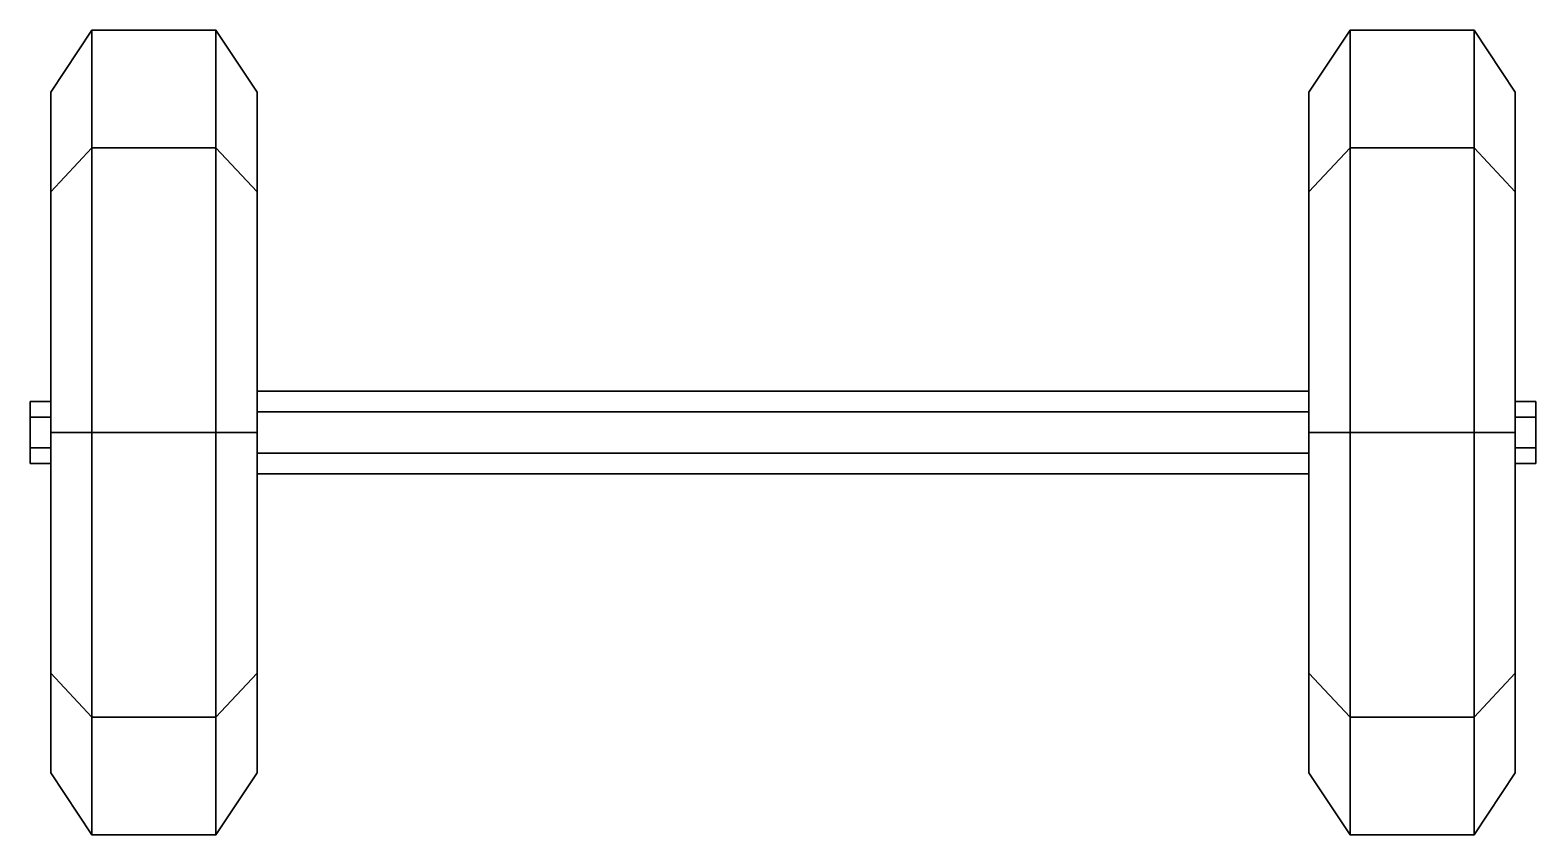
# Model space of a CAD drawing. Extents: x -0.73 to 0.73, y -0.39 to 0.39.
import ezdxf

# ---------------------------------------------------------------- set-up
doc = ezdxf.new("R2010")
doc.units = 0
doc.layers.add('WHEELS', color=2, linetype='CONTINUOUS')

msp = doc.modelspace()

# ---------------------------------------------------------------- linework, layer by layer
at = {"layer": 'WHEELS'}
for points in [[(-0.71, 0.33), (-0.71, 0.2333, 0.2333), (-0.67, 0.2758, 0.2758), (-0.67, 0.39)], [(-0.71, 0.2333, -0.2333), (-0.71, 0.33), (-0.67, 0.39), (-0.67, 0.2758, -0.2758)], [(-0.67, 0.39), (-0.67, 0.2758, 0.2758), (-0.55, 0.2758, 0.2758), (-0.55, 0.39)], [(-0.67, 0.2758, -0.2758), (-0.67, 0.39), (-0.55, 0.39), (-0.55, 0.2758, -0.2758)], [(-0.51, 0.2333, 0.2333), (-0.51, 0.33), (-0.55, 0.39), (-0.55, 0.2758, 0.2758)], [(-0.51, 0.33), (-0.51, 0.2333, -0.2333), (-0.55, 0.2758, -0.2758), (-0.55, 0.39)], [(0.51, 0.2333, -0.2333), (0.51, 0.33), (0.55, 0.39), (0.55, 0.2758, -0.2758)], [(0.51, 0.33), (0.51, 0.2333, 0.2333), (0.55, 0.2758, 0.2758), (0.55, 0.39)], [(0.67, 0.2758, 0.2758), (0.67, 0.39), (0.55, 0.39), (0.55, 0.2758, 0.2758)], [(0.67, 0.39), (0.67, 0.2758, -0.2758), (0.55, 0.2758, -0.2758), (0.55, 0.39)], [(0.71, 0.2333, 0.2333), (0.71, 0.33), (0.67, 0.39), (0.67, 0.2758, 0.2758)], [(0.71, 0.33), (0.71, 0.2333, -0.2333), (0.67, 0.2758, -0.2758), (0.67, 0.39)], [(-0.71, -0.33), (-0.71, 0.2333, 0.2333), (-0.71, 0.33), (-0.71, -0.2333, -0.2333)], [(-0.71, -0.2333, -0.2333), (-0.71, 0.33), (-0.71, 0.2333, -0.2333), (-0.71, 0, -0.33)], [(-0.51, 0.2333, 0.2333), (-0.51, -0.33), (-0.51, -0.2333, -0.2333), (-0.51, 0.33)], [(-0.51, 0.33), (-0.51, -0.2333, -0.2333), (-0.51, 0, -0.33), (-0.51, 0.2333, -0.2333)], [(0.51, 0.33), (0.51, -0.2333, 0.2333), (0.51, 0, 0.33), (0.51, 0.2333, 0.2333)], [(0.51, 0.2333, -0.2333), (0.51, -0.33), (0.51, -0.2333, 0.2333), (0.51, 0.33)], [(0.71, -0.2333, 0.2333), (0.71, 0.33), (0.71, 0.2333, 0.2333), (0.71, 0, 0.33)], [(0.71, -0.33), (0.71, 0.2333, -0.2333), (0.71, 0.33), (0.71, -0.2333, 0.2333)], [(-0.71, 0, -0.33), (-0.71, 0.2333, -0.2333), (-0.67, 0.2758, -0.2758), (-0.67, 0, -0.39)], [(-0.71, 0.2333, 0.2333), (-0.71, 0, 0.33), (-0.67, 0, 0.39), (-0.67, 0.2758, 0.2758)], [(-0.67, 0, -0.39), (-0.67, 0.2758, -0.2758), (-0.55, 0.2758, -0.2758), (-0.55, 0, -0.39)], [(-0.67, 0.2758, 0.2758), (-0.67, 0, 0.39), (-0.55, 0, 0.39), (-0.55, 0.2758, 0.2758)], [(-0.51, 0.2333, -0.2333), (-0.51, 0, -0.33), (-0.55, 0, -0.39), (-0.55, 0.2758, -0.2758)], [(-0.51, 0, 0.33), (-0.51, 0.2333, 0.2333), (-0.55, 0.2758, 0.2758), (-0.55, 0, 0.39)], [(0.51, 0, -0.33), (0.51, 0.2333, -0.2333), (0.55, 0.2758, -0.2758), (0.55, 0, -0.39)], [(0.51, 0.2333, 0.2333), (0.51, 0, 0.33), (0.55, 0, 0.39), (0.55, 0.2758, 0.2758)], [(0.67, 0, 0.39), (0.67, 0.2758, 0.2758), (0.55, 0.2758, 0.2758), (0.55, 0, 0.39)], [(0.67, 0.2758, -0.2758), (0.67, 0, -0.39), (0.55, 0, -0.39), (0.55, 0.2758, -0.2758)], [(0.71, 0, 0.33), (0.71, 0.2333, 0.2333), (0.67, 0.2758, 0.2758), (0.67, 0, 0.39)], [(0.71, 0.2333, -0.2333), (0.71, 0, -0.33), (0.67, 0, -0.39), (0.67, 0.2758, -0.2758)], [(-0.71, -0.2333, 0.2333), (-0.71, 0, 0.33), (-0.71, 0.2333, 0.2333), (-0.71, -0.33)], [(-0.51, 0, 0.33), (-0.51, -0.2333, 0.2333), (-0.51, -0.33), (-0.51, 0.2333, 0.2333)], [(0.51, 0, -0.33), (0.51, -0.2333, -0.2333), (0.51, -0.33), (0.51, 0.2333, -0.2333)], [(0.71, -0.2333, -0.2333), (0.71, 0, -0.33), (0.71, 0.2333, -0.2333), (0.71, -0.33)], [(-0.73, -0.015, 0.026), (-0.73, 0.015, 0.026), (-0.73, 0.03), (-0.73, -0.03)], [(-0.73, -0.03), (-0.73, 0.03), (-0.73, 0.015, -0.026), (-0.73, -0.015, -0.026)], [(-0.73, 0.03), (-0.73, 0.015, 0.026), (-0.71, 0.015, 0.026), (-0.71, 0.03)], [(-0.73, 0.015, -0.026), (-0.73, 0.03), (-0.71, 0.03), (-0.71, 0.015, -0.026)], [(0.51, 0.02, 0.0346), (0.51, 0.04), (-0.51, 0.04), (-0.51, 0.02, 0.0346)], [(0.51, 0.04), (0.51, 0.02, -0.0346), (-0.51, 0.02, -0.0346), (-0.51, 0.04)], [(0.73, 0.015, 0.026), (0.73, 0.03), (0.71, 0.03), (0.71, 0.015, 0.026)], [(0.73, 0.03), (0.73, 0.015, -0.026), (0.71, 0.015, -0.026), (0.71, 0.03)], [(0.73, -0.03), (0.73, 0.03), (0.73, 0.015, 0.026), (0.73, -0.015, 0.026)], [(0.73, -0.015, -0.026), (0.73, 0.015, -0.026), (0.73, 0.03), (0.73, -0.03)], [(-0.73, 0.015, 0.026), (-0.73, -0.015, 0.026), (-0.71, -0.015, 0.026), (-0.71, 0.015, 0.026)], [(-0.73, -0.015, -0.026), (-0.73, 0.015, -0.026), (-0.71, 0.015, -0.026), (-0.71, -0.015, -0.026)], [(0.51, -0.02, 0.0346), (0.51, 0.02, 0.0346), (-0.51, 0.02, 0.0346), (-0.51, -0.02, 0.0346)], [(0.51, 0.02, -0.0346), (0.51, -0.02, -0.0346), (-0.51, -0.02, -0.0346), (-0.51, 0.02, -0.0346)], [(0.73, -0.015, 0.026), (0.73, 0.015, 0.026), (0.71, 0.015, 0.026), (0.71, -0.015, 0.026)], [(0.73, 0.015, -0.026), (0.73, -0.015, -0.026), (0.71, -0.015, -0.026), (0.71, 0.015, -0.026)], [(-0.71, -0.2333, -0.2333), (-0.71, 0, -0.33), (-0.67, 0, -0.39), (-0.67, -0.2758, -0.2758)], [(-0.71, 0, 0.33), (-0.71, -0.2333, 0.2333), (-0.67, -0.2758, 0.2758), (-0.67, 0, 0.39)], [(-0.67, -0.2758, -0.2758), (-0.67, 0, -0.39), (-0.55, 0, -0.39), (-0.55, -0.2758, -0.2758)], [(-0.67, 0, 0.39), (-0.67, -0.2758, 0.2758), (-0.55, -0.2758, 0.2758), (-0.55, 0, 0.39)], [(-0.51, 0, -0.33), (-0.51, -0.2333, -0.2333), (-0.55, -0.2758, -0.2758), (-0.55, 0, -0.39)], [(-0.51, -0.2333, 0.2333), (-0.51, 0, 0.33), (-0.55, 0, 0.39), (-0.55, -0.2758, 0.2758)], [(0.51, -0.2333, -0.2333), (0.51, 0, -0.33), (0.55, 0, -0.39), (0.55, -0.2758, -0.2758)], [(0.51, 0, 0.33), (0.51, -0.2333, 0.2333), (0.55, -0.2758, 0.2758), (0.55, 0, 0.39)], [(0.67, -0.2758, 0.2758), (0.67, 0, 0.39), (0.55, 0, 0.39), (0.55, -0.2758, 0.2758)], [(0.67, 0, -0.39), (0.67, -0.2758, -0.2758), (0.55, -0.2758, -0.2758), (0.55, 0, -0.39)], [(0.71, -0.2333, 0.2333), (0.71, 0, 0.33), (0.67, 0, 0.39), (0.67, -0.2758, 0.2758)], [(0.71, 0, -0.33), (0.71, -0.2333, -0.2333), (0.67, -0.2758, -0.2758), (0.67, 0, -0.39)], [(-0.73, -0.015, 0.026), (-0.73, -0.03), (-0.71, -0.03), (-0.71, -0.015, 0.026)], [(-0.73, -0.03), (-0.73, -0.015, -0.026), (-0.71, -0.015, -0.026), (-0.71, -0.03)], [(0.51, -0.04), (0.51, -0.02, 0.0346), (-0.51, -0.02, 0.0346), (-0.51, -0.04)], [(0.51, -0.02, -0.0346), (0.51, -0.04), (-0.51, -0.04), (-0.51, -0.02, -0.0346)], [(0.73, -0.03), (0.73, -0.015, 0.026), (0.71, -0.015, 0.026), (0.71, -0.03)], [(0.73, -0.015, -0.026), (0.73, -0.03), (0.71, -0.03), (0.71, -0.015, -0.026)], [(-0.71, -0.2333, 0.2333), (-0.71, -0.33), (-0.67, -0.39), (-0.67, -0.2758, 0.2758)], [(-0.71, -0.33), (-0.71, -0.2333, -0.2333), (-0.67, -0.2758, -0.2758), (-0.67, -0.39)], [(-0.51, -0.33), (-0.51, -0.2333, 0.2333), (-0.55, -0.2758, 0.2758), (-0.55, -0.39)], [(-0.51, -0.2333, -0.2333), (-0.51, -0.33), (-0.55, -0.39), (-0.55, -0.2758, -0.2758)], [(0.51, -0.33), (0.51, -0.2333, -0.2333), (0.55, -0.2758, -0.2758), (0.55, -0.39)], [(0.51, -0.2333, 0.2333), (0.51, -0.33), (0.55, -0.39), (0.55, -0.2758, 0.2758)], [(0.71, -0.33), (0.71, -0.2333, 0.2333), (0.67, -0.2758, 0.2758), (0.67, -0.39)], [(0.71, -0.2333, -0.2333), (0.71, -0.33), (0.67, -0.39), (0.67, -0.2758, -0.2758)], [(-0.67, -0.2758, 0.2758), (-0.67, -0.39), (-0.55, -0.39), (-0.55, -0.2758, 0.2758)], [(-0.67, -0.39), (-0.67, -0.2758, -0.2758), (-0.55, -0.2758, -0.2758), (-0.55, -0.39)], [(0.67, -0.39), (0.67, -0.2758, 0.2758), (0.55, -0.2758, 0.2758), (0.55, -0.39)], [(0.67, -0.2758, -0.2758), (0.67, -0.39), (0.55, -0.39), (0.55, -0.2758, -0.2758)]]:
    msp.add_3dface(points, dxfattribs=at)

doc.saveas('drawing.dxf')
